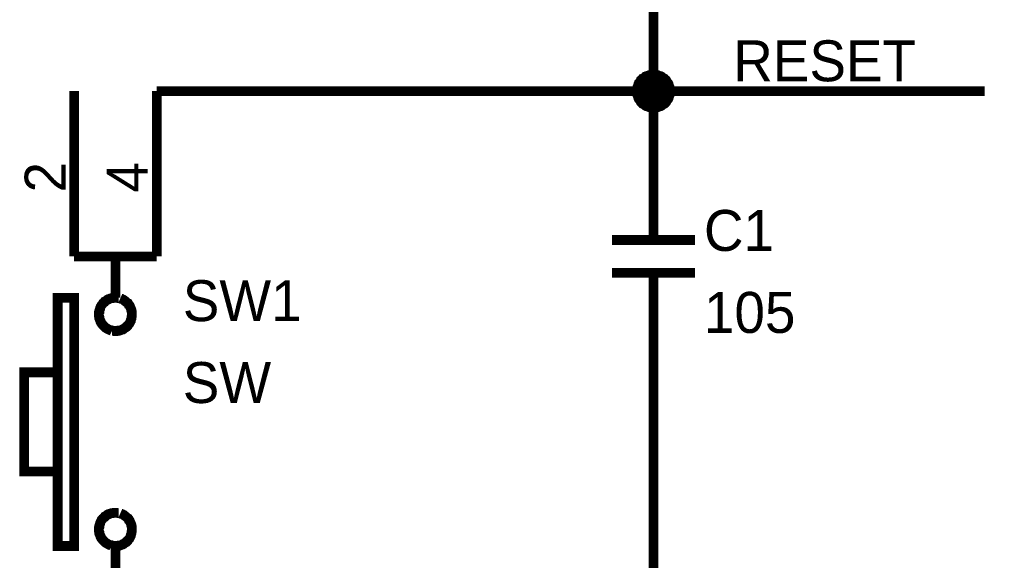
# Model space of a CAD drawing. Header units: millimetres. Extents: x 0 to 19, y 0 to 9.5.
# Drawn here: x 7.534 to 8.706, y 7.732 to 8.386 of the extents above; entities that cross this region are included whole.
import ezdxf

# ---------------------------------------------------------------- set-up
doc = ezdxf.new("R2010")
doc.units = ezdxf.units.MM
doc.header["$MEASUREMENT"] = 0
doc.layers.add('Sheet', color=255, linetype='Continuous')

msp = doc.modelspace()

# ---------------------------------------------------------------- linework, layer by layer
at = {"layer": 'Sheet'}
for points, const_width in [([(8.3001, 8.2997), (8.3001, 8.5)], 0.0118), ([(8.2802, 8.2997), (8.2802, 8.3006), (8.2802, 8.3019), (8.2807, 8.3028), (8.2807, 8.3037), (8.2807, 8.3045), (8.2811, 8.3054), (8.2816, 8.3068), (8.282, 8.3076), (8.282, 8.3085), (8.2824, 8.3094), (8.2829, 8.3098), (8.2838, 8.3107), (8.2842, 8.3116), (8.2846, 8.3125), (8.2855, 8.3129), (8.286, 8.3138), (8.2869, 8.3143), (8.2873, 8.3152), (8.2882, 8.3156), (8.2891, 8.316), (8.29, 8.3169), (8.2904, 8.3174), (8.2913, 8.3178), (8.2922, 8.3178), (8.293, 8.3182), (8.2944, 8.3187), (8.2953, 8.3191), (8.2961, 8.3191), (8.297, 8.3191), (8.2979, 8.3196), (8.2992, 8.3196), (8.3001, 8.3196)], 0.0118), ([(8.2802, 8.2997), (8.2802, 8.3006), (8.2802, 8.3019), (8.2807, 8.3028), (8.2807, 8.3037), (8.2807, 8.3045), (8.2811, 8.3054), (8.2816, 8.3068), (8.282, 8.3076), (8.282, 8.3085), (8.2824, 8.3094), (8.2829, 8.3098), (8.2838, 8.3107), (8.2842, 8.3116), (8.2846, 8.3125), (8.2855, 8.3129), (8.286, 8.3138), (8.2869, 8.3143), (8.2873, 8.3152), (8.2882, 8.3156), (8.2891, 8.316), (8.29, 8.3169), (8.2904, 8.3174), (8.2913, 8.3178), (8.2922, 8.3178), (8.293, 8.3182), (8.2944, 8.3187), (8.2953, 8.3191), (8.2961, 8.3191), (8.297, 8.3191), (8.2979, 8.3196), (8.2992, 8.3196), (8.3001, 8.3196)], 0.0118), ([(8.2802, 8.2997), (8.2802, 8.3006), (8.2802, 8.3019), (8.2807, 8.3028), (8.2807, 8.3037), (8.2807, 8.3045), (8.2811, 8.3054), (8.2816, 8.3068), (8.282, 8.3076), (8.282, 8.3085), (8.2824, 8.3094), (8.2829, 8.3098), (8.2838, 8.3107), (8.2842, 8.3116), (8.2846, 8.3125), (8.2855, 8.3129), (8.286, 8.3138), (8.2869, 8.3143), (8.2873, 8.3152), (8.2882, 8.3156), (8.2891, 8.316), (8.29, 8.3169), (8.2904, 8.3174), (8.2913, 8.3178), (8.2922, 8.3178), (8.293, 8.3182), (8.2944, 8.3187), (8.2953, 8.3191), (8.2961, 8.3191), (8.297, 8.3191), (8.2979, 8.3196), (8.2992, 8.3196), (8.3001, 8.3196)], 0.0118), ([(8.2802, 8.2997), (8.2802, 8.3006), (8.2802, 8.3019), (8.2807, 8.3028), (8.2807, 8.3037), (8.2807, 8.3045), (8.2811, 8.3054), (8.2816, 8.3068), (8.282, 8.3076), (8.282, 8.3085), (8.2824, 8.3094), (8.2829, 8.3098), (8.2838, 8.3107), (8.2842, 8.3116), (8.2846, 8.3125), (8.2855, 8.3129), (8.286, 8.3138), (8.2869, 8.3143), (8.2873, 8.3152), (8.2882, 8.3156), (8.2891, 8.316), (8.29, 8.3169), (8.2904, 8.3174), (8.2913, 8.3178), (8.2922, 8.3178), (8.293, 8.3182), (8.2944, 8.3187), (8.2953, 8.3191), (8.2961, 8.3191), (8.297, 8.3191), (8.2979, 8.3196), (8.2992, 8.3196), (8.3001, 8.3196)], 0.0118), ([(8.2802, 8.2997), (8.2802, 8.3006), (8.2802, 8.3019), (8.2807, 8.3028), (8.2807, 8.3037), (8.2807, 8.3045), (8.2811, 8.3054), (8.2816, 8.3068), (8.282, 8.3076), (8.282, 8.3085), (8.2824, 8.3094), (8.2829, 8.3098), (8.2838, 8.3107), (8.2842, 8.3116), (8.2846, 8.3125), (8.2855, 8.3129), (8.286, 8.3138), (8.2869, 8.3143), (8.2873, 8.3152), (8.2882, 8.3156), (8.2891, 8.316), (8.29, 8.3169), (8.2904, 8.3174), (8.2913, 8.3178), (8.2922, 8.3178), (8.293, 8.3182), (8.2944, 8.3187), (8.2953, 8.3191), (8.2961, 8.3191), (8.297, 8.3191), (8.2979, 8.3196), (8.2992, 8.3196), (8.3001, 8.3196)], 0.0118), ([(8.2802, 8.2997), (8.2802, 8.3006), (8.2802, 8.3019), (8.2807, 8.3028), (8.2807, 8.3037), (8.2807, 8.3045), (8.2811, 8.3054), (8.2816, 8.3068), (8.282, 8.3076), (8.282, 8.3085), (8.2824, 8.3094), (8.2829, 8.3098), (8.2838, 8.3107), (8.2842, 8.3116), (8.2846, 8.3125), (8.2855, 8.3129), (8.286, 8.3138), (8.2869, 8.3143), (8.2873, 8.3152), (8.2882, 8.3156), (8.2891, 8.316), (8.29, 8.3169), (8.2904, 8.3174), (8.2913, 8.3178), (8.2922, 8.3178), (8.293, 8.3182), (8.2944, 8.3187), (8.2953, 8.3191), (8.2961, 8.3191), (8.297, 8.3191), (8.2979, 8.3196), (8.2992, 8.3196), (8.3001, 8.3196)], 0.0118), ([(8.2802, 8.2997), (8.2802, 8.3006), (8.2802, 8.3019), (8.2807, 8.3028), (8.2807, 8.3037), (8.2807, 8.3045), (8.2811, 8.3054), (8.2816, 8.3068), (8.282, 8.3076), (8.282, 8.3085), (8.2824, 8.3094), (8.2829, 8.3098), (8.2838, 8.3107), (8.2842, 8.3116), (8.2846, 8.3125), (8.2855, 8.3129), (8.286, 8.3138), (8.2869, 8.3143), (8.2873, 8.3152), (8.2882, 8.3156), (8.2891, 8.316), (8.29, 8.3169), (8.2904, 8.3174), (8.2913, 8.3178), (8.2922, 8.3178), (8.293, 8.3182), (8.2944, 8.3187), (8.2953, 8.3191), (8.2961, 8.3191), (8.297, 8.3191), (8.2979, 8.3196), (8.2992, 8.3196), (8.3001, 8.3196)], 0.0039), ([(8.2802, 8.2997), (8.2802, 8.3006), (8.2802, 8.3019), (8.2807, 8.3028), (8.2807, 8.3037), (8.2807, 8.3045), (8.2811, 8.3054), (8.2816, 8.3068), (8.282, 8.3076), (8.282, 8.3085), (8.2824, 8.3094), (8.2829, 8.3098), (8.2838, 8.3107), (8.2842, 8.3116), (8.2846, 8.3125), (8.2855, 8.3129), (8.286, 8.3138), (8.2869, 8.3143), (8.2873, 8.3152), (8.2882, 8.3156), (8.2891, 8.316), (8.29, 8.3169), (8.2904, 8.3174), (8.2913, 8.3178), (8.2922, 8.3178), (8.293, 8.3182), (8.2944, 8.3187), (8.2953, 8.3191), (8.2961, 8.3191), (8.297, 8.3191), (8.2979, 8.3196), (8.2992, 8.3196), (8.3001, 8.3196)], 0.0039), ([(8.2802, 8.2997), (8.2802, 8.3006), (8.2802, 8.3019), (8.2807, 8.3028), (8.2807, 8.3037), (8.2807, 8.3045), (8.2811, 8.3054), (8.2816, 8.3068), (8.282, 8.3076), (8.282, 8.3085), (8.2824, 8.3094), (8.2829, 8.3098), (8.2838, 8.3107), (8.2842, 8.3116), (8.2846, 8.3125), (8.2855, 8.3129), (8.286, 8.3138), (8.2869, 8.3143), (8.2873, 8.3152), (8.2882, 8.3156), (8.2891, 8.316), (8.29, 8.3169), (8.2904, 8.3174), (8.2913, 8.3178), (8.2922, 8.3178), (8.293, 8.3182), (8.2944, 8.3187), (8.2953, 8.3191), (8.2961, 8.3191), (8.297, 8.3191), (8.2979, 8.3196), (8.2992, 8.3196), (8.3001, 8.3196)], 0.0039), ([(8.2802, 8.2997), (8.2802, 8.3006), (8.2802, 8.3019), (8.2807, 8.3028), (8.2807, 8.3037), (8.2807, 8.3045), (8.2811, 8.3054), (8.2816, 8.3068), (8.282, 8.3076), (8.282, 8.3085), (8.2824, 8.3094), (8.2829, 8.3098), (8.2838, 8.3107), (8.2842, 8.3116), (8.2846, 8.3125), (8.2855, 8.3129), (8.286, 8.3138), (8.2869, 8.3143), (8.2873, 8.3152), (8.2882, 8.3156), (8.2891, 8.316), (8.29, 8.3169), (8.2904, 8.3174), (8.2913, 8.3178), (8.2922, 8.3178), (8.293, 8.3182), (8.2944, 8.3187), (8.2953, 8.3191), (8.2961, 8.3191), (8.297, 8.3191), (8.2979, 8.3196), (8.2992, 8.3196), (8.3001, 8.3196)], 0.0039), ([(8.2802, 8.2997), (8.2802, 8.3006), (8.2802, 8.3019), (8.2807, 8.3028), (8.2807, 8.3037), (8.2807, 8.3045), (8.2811, 8.3054), (8.2816, 8.3068), (8.282, 8.3076), (8.282, 8.3085), (8.2824, 8.3094), (8.2829, 8.3098), (8.2838, 8.3107), (8.2842, 8.3116), (8.2846, 8.3125), (8.2855, 8.3129), (8.286, 8.3138), (8.2869, 8.3143), (8.2873, 8.3152), (8.2882, 8.3156), (8.2891, 8.316), (8.29, 8.3169), (8.2904, 8.3174), (8.2913, 8.3178), (8.2922, 8.3178), (8.293, 8.3182), (8.2944, 8.3187), (8.2953, 8.3191), (8.2961, 8.3191), (8.297, 8.3191), (8.2979, 8.3196), (8.2992, 8.3196), (8.3001, 8.3196)], 0.0039), ([(8.2802, 8.2997), (8.2802, 8.3006), (8.2802, 8.3019), (8.2807, 8.3028), (8.2807, 8.3037), (8.2807, 8.3045), (8.2811, 8.3054), (8.2816, 8.3068), (8.282, 8.3076), (8.282, 8.3085), (8.2824, 8.3094), (8.2829, 8.3098), (8.2838, 8.3107), (8.2842, 8.3116), (8.2846, 8.3125), (8.2855, 8.3129), (8.286, 8.3138), (8.2869, 8.3143), (8.2873, 8.3152), (8.2882, 8.3156), (8.2891, 8.316), (8.29, 8.3169), (8.2904, 8.3174), (8.2913, 8.3178), (8.2922, 8.3178), (8.293, 8.3182), (8.2944, 8.3187), (8.2953, 8.3191), (8.2961, 8.3191), (8.297, 8.3191), (8.2979, 8.3196), (8.2992, 8.3196), (8.3001, 8.3196)], 0.0039), ([(8.3001, 8.3196), (8.3001, 8.3196)], 0.0118), ([(8.3001, 8.3196), (8.301, 8.3196), (8.3023, 8.3196), (8.3032, 8.3191), (8.3041, 8.3191), (8.305, 8.3191), (8.3059, 8.3187), (8.3072, 8.3182), (8.3081, 8.3178), (8.309, 8.3178), (8.3098, 8.3174), (8.3103, 8.3169), (8.3112, 8.316), (8.3121, 8.3156), (8.3129, 8.3152), (8.3134, 8.3143), (8.3143, 8.3138), (8.3147, 8.3129), (8.3156, 8.3125), (8.316, 8.3116), (8.3165, 8.3107), (8.3174, 8.3098), (8.3178, 8.3094), (8.3182, 8.3085), (8.3182, 8.3076), (8.3187, 8.3068), (8.3191, 8.3054), (8.3196, 8.3045), (8.3196, 8.3037), (8.3196, 8.3028), (8.32, 8.3019), (8.32, 8.3006), (8.32, 8.2997)], 0.0118), ([(8.3001, 8.3196), (8.3001, 8.3196)], 0.0118), ([(8.3001, 8.3196), (8.301, 8.3196), (8.3023, 8.3196), (8.3032, 8.3191), (8.3041, 8.3191), (8.305, 8.3191), (8.3059, 8.3187), (8.3072, 8.3182), (8.3081, 8.3178), (8.309, 8.3178), (8.3098, 8.3174), (8.3103, 8.3169), (8.3112, 8.316), (8.3121, 8.3156), (8.3129, 8.3152), (8.3134, 8.3143), (8.3143, 8.3138), (8.3147, 8.3129), (8.3156, 8.3125), (8.316, 8.3116), (8.3165, 8.3107), (8.3174, 8.3098), (8.3178, 8.3094), (8.3182, 8.3085), (8.3182, 8.3076), (8.3187, 8.3068), (8.3191, 8.3054), (8.3196, 8.3045), (8.3196, 8.3037), (8.3196, 8.3028), (8.32, 8.3019), (8.32, 8.3006), (8.32, 8.2997)], 0.0118), ([(8.3001, 8.3196), (8.3001, 8.3196)], 0.0118), ([(8.3001, 8.3196), (8.301, 8.3196), (8.3023, 8.3196), (8.3032, 8.3191), (8.3041, 8.3191), (8.305, 8.3191), (8.3059, 8.3187), (8.3072, 8.3182), (8.3081, 8.3178), (8.309, 8.3178), (8.3098, 8.3174), (8.3103, 8.3169), (8.3112, 8.316), (8.3121, 8.3156), (8.3129, 8.3152), (8.3134, 8.3143), (8.3143, 8.3138), (8.3147, 8.3129), (8.3156, 8.3125), (8.316, 8.3116), (8.3165, 8.3107), (8.3174, 8.3098), (8.3178, 8.3094), (8.3182, 8.3085), (8.3182, 8.3076), (8.3187, 8.3068), (8.3191, 8.3054), (8.3196, 8.3045), (8.3196, 8.3037), (8.3196, 8.3028), (8.32, 8.3019), (8.32, 8.3006), (8.32, 8.2997)], 0.0118), ([(8.3001, 8.3196), (8.3001, 8.3196)], 0.0118), ([(8.3001, 8.3196), (8.301, 8.3196), (8.3023, 8.3196), (8.3032, 8.3191), (8.3041, 8.3191), (8.305, 8.3191), (8.3059, 8.3187), (8.3072, 8.3182), (8.3081, 8.3178), (8.309, 8.3178), (8.3098, 8.3174), (8.3103, 8.3169), (8.3112, 8.316), (8.3121, 8.3156), (8.3129, 8.3152), (8.3134, 8.3143), (8.3143, 8.3138), (8.3147, 8.3129), (8.3156, 8.3125), (8.316, 8.3116), (8.3165, 8.3107), (8.3174, 8.3098), (8.3178, 8.3094), (8.3182, 8.3085), (8.3182, 8.3076), (8.3187, 8.3068), (8.3191, 8.3054), (8.3196, 8.3045), (8.3196, 8.3037), (8.3196, 8.3028), (8.32, 8.3019), (8.32, 8.3006), (8.32, 8.2997)], 0.0118), ([(8.3001, 8.3196), (8.3001, 8.3196)], 0.0118), ([(8.3001, 8.3196), (8.301, 8.3196), (8.3023, 8.3196), (8.3032, 8.3191), (8.3041, 8.3191), (8.305, 8.3191), (8.3059, 8.3187), (8.3072, 8.3182), (8.3081, 8.3178), (8.309, 8.3178), (8.3098, 8.3174), (8.3103, 8.3169), (8.3112, 8.316), (8.3121, 8.3156), (8.3129, 8.3152), (8.3134, 8.3143), (8.3143, 8.3138), (8.3147, 8.3129), (8.3156, 8.3125), (8.316, 8.3116), (8.3165, 8.3107), (8.3174, 8.3098), (8.3178, 8.3094), (8.3182, 8.3085), (8.3182, 8.3076), (8.3187, 8.3068), (8.3191, 8.3054), (8.3196, 8.3045), (8.3196, 8.3037), (8.3196, 8.3028), (8.32, 8.3019), (8.32, 8.3006), (8.32, 8.2997)], 0.0118), ([(8.3001, 8.3196), (8.3001, 8.3196)], 0.0118), ([(8.3001, 8.3196), (8.301, 8.3196), (8.3023, 8.3196), (8.3032, 8.3191), (8.3041, 8.3191), (8.305, 8.3191), (8.3059, 8.3187), (8.3072, 8.3182), (8.3081, 8.3178), (8.309, 8.3178), (8.3098, 8.3174), (8.3103, 8.3169), (8.3112, 8.316), (8.3121, 8.3156), (8.3129, 8.3152), (8.3134, 8.3143), (8.3143, 8.3138), (8.3147, 8.3129), (8.3156, 8.3125), (8.316, 8.3116), (8.3165, 8.3107), (8.3174, 8.3098), (8.3178, 8.3094), (8.3182, 8.3085), (8.3182, 8.3076), (8.3187, 8.3068), (8.3191, 8.3054), (8.3196, 8.3045), (8.3196, 8.3037), (8.3196, 8.3028), (8.32, 8.3019), (8.32, 8.3006), (8.32, 8.2997)], 0.0118), ([(8.3001, 8.3196), (8.3001, 8.3196)], 0.0039), ([(8.3001, 8.3196), (8.301, 8.3196), (8.3023, 8.3196), (8.3032, 8.3191), (8.3041, 8.3191), (8.305, 8.3191), (8.3059, 8.3187), (8.3072, 8.3182), (8.3081, 8.3178), (8.309, 8.3178), (8.3098, 8.3174), (8.3103, 8.3169), (8.3112, 8.316), (8.3121, 8.3156), (8.3129, 8.3152), (8.3134, 8.3143), (8.3143, 8.3138), (8.3147, 8.3129), (8.3156, 8.3125), (8.316, 8.3116), (8.3165, 8.3107), (8.3174, 8.3098), (8.3178, 8.3094), (8.3182, 8.3085), (8.3182, 8.3076), (8.3187, 8.3068), (8.3191, 8.3054), (8.3196, 8.3045), (8.3196, 8.3037), (8.3196, 8.3028), (8.32, 8.3019), (8.32, 8.3006), (8.32, 8.2997)], 0.0039), ([(8.3001, 8.3196), (8.3001, 8.3196)], 0.0039), ([(8.3001, 8.3196), (8.301, 8.3196), (8.3023, 8.3196), (8.3032, 8.3191), (8.3041, 8.3191), (8.305, 8.3191), (8.3059, 8.3187), (8.3072, 8.3182), (8.3081, 8.3178), (8.309, 8.3178), (8.3098, 8.3174), (8.3103, 8.3169), (8.3112, 8.316), (8.3121, 8.3156), (8.3129, 8.3152), (8.3134, 8.3143), (8.3143, 8.3138), (8.3147, 8.3129), (8.3156, 8.3125), (8.316, 8.3116), (8.3165, 8.3107), (8.3174, 8.3098), (8.3178, 8.3094), (8.3182, 8.3085), (8.3182, 8.3076), (8.3187, 8.3068), (8.3191, 8.3054), (8.3196, 8.3045), (8.3196, 8.3037), (8.3196, 8.3028), (8.32, 8.3019), (8.32, 8.3006), (8.32, 8.2997)], 0.0039), ([(8.3001, 8.3196), (8.3001, 8.3196)], 0.0039), ([(8.3001, 8.3196), (8.301, 8.3196), (8.3023, 8.3196), (8.3032, 8.3191), (8.3041, 8.3191), (8.305, 8.3191), (8.3059, 8.3187), (8.3072, 8.3182), (8.3081, 8.3178), (8.309, 8.3178), (8.3098, 8.3174), (8.3103, 8.3169), (8.3112, 8.316), (8.3121, 8.3156), (8.3129, 8.3152), (8.3134, 8.3143), (8.3143, 8.3138), (8.3147, 8.3129), (8.3156, 8.3125), (8.316, 8.3116), (8.3165, 8.3107), (8.3174, 8.3098), (8.3178, 8.3094), (8.3182, 8.3085), (8.3182, 8.3076), (8.3187, 8.3068), (8.3191, 8.3054), (8.3196, 8.3045), (8.3196, 8.3037), (8.3196, 8.3028), (8.32, 8.3019), (8.32, 8.3006), (8.32, 8.2997)], 0.0039), ([(8.3001, 8.3196), (8.3001, 8.3196)], 0.0039), ([(8.3001, 8.3196), (8.301, 8.3196), (8.3023, 8.3196), (8.3032, 8.3191), (8.3041, 8.3191), (8.305, 8.3191), (8.3059, 8.3187), (8.3072, 8.3182), (8.3081, 8.3178), (8.309, 8.3178), (8.3098, 8.3174), (8.3103, 8.3169), (8.3112, 8.316), (8.3121, 8.3156), (8.3129, 8.3152), (8.3134, 8.3143), (8.3143, 8.3138), (8.3147, 8.3129), (8.3156, 8.3125), (8.316, 8.3116), (8.3165, 8.3107), (8.3174, 8.3098), (8.3178, 8.3094), (8.3182, 8.3085), (8.3182, 8.3076), (8.3187, 8.3068), (8.3191, 8.3054), (8.3196, 8.3045), (8.3196, 8.3037), (8.3196, 8.3028), (8.32, 8.3019), (8.32, 8.3006), (8.32, 8.2997)], 0.0039), ([(8.3001, 8.3196), (8.3001, 8.3196)], 0.0039), ([(8.3001, 8.3196), (8.301, 8.3196), (8.3023, 8.3196), (8.3032, 8.3191), (8.3041, 8.3191), (8.305, 8.3191), (8.3059, 8.3187), (8.3072, 8.3182), (8.3081, 8.3178), (8.309, 8.3178), (8.3098, 8.3174), (8.3103, 8.3169), (8.3112, 8.316), (8.3121, 8.3156), (8.3129, 8.3152), (8.3134, 8.3143), (8.3143, 8.3138), (8.3147, 8.3129), (8.3156, 8.3125), (8.316, 8.3116), (8.3165, 8.3107), (8.3174, 8.3098), (8.3178, 8.3094), (8.3182, 8.3085), (8.3182, 8.3076), (8.3187, 8.3068), (8.3191, 8.3054), (8.3196, 8.3045), (8.3196, 8.3037), (8.3196, 8.3028), (8.32, 8.3019), (8.32, 8.3006), (8.32, 8.2997)], 0.0039), ([(8.3001, 8.3196), (8.3001, 8.3196)], 0.0039), ([(8.3001, 8.3196), (8.301, 8.3196), (8.3023, 8.3196), (8.3032, 8.3191), (8.3041, 8.3191), (8.305, 8.3191), (8.3059, 8.3187), (8.3072, 8.3182), (8.3081, 8.3178), (8.309, 8.3178), (8.3098, 8.3174), (8.3103, 8.3169), (8.3112, 8.316), (8.3121, 8.3156), (8.3129, 8.3152), (8.3134, 8.3143), (8.3143, 8.3138), (8.3147, 8.3129), (8.3156, 8.3125), (8.316, 8.3116), (8.3165, 8.3107), (8.3174, 8.3098), (8.3178, 8.3094), (8.3182, 8.3085), (8.3182, 8.3076), (8.3187, 8.3068), (8.3191, 8.3054), (8.3196, 8.3045), (8.3196, 8.3037), (8.3196, 8.3028), (8.32, 8.3019), (8.32, 8.3006), (8.32, 8.2997)], 0.0039), ([(7.6003, 8.0998), (7.6003, 8.2997)], 0.0118), ([(7.7002, 8.0998), (7.7002, 8.2997)], 0.0118), ([(7.7002, 8.2997), (8.3001, 8.2997), (8.7002, 8.2997)], 0.0118), ([(8.3001, 8.2798), (8.2992, 8.2798), (8.2979, 8.2798), (8.297, 8.2802), (8.2961, 8.2802), (8.2953, 8.2802), (8.2944, 8.2807), (8.293, 8.2811), (8.2922, 8.2816), (8.2913, 8.2816), (8.2904, 8.282), (8.29, 8.2824), (8.2891, 8.2833), (8.2882, 8.2838), (8.2873, 8.2842), (8.2869, 8.2851), (8.286, 8.2855), (8.2855, 8.2864), (8.2846, 8.2869), (8.2842, 8.2877), (8.2838, 8.2886), (8.2829, 8.2895), (8.2824, 8.29), (8.282, 8.2908), (8.282, 8.2917), (8.2816, 8.2926), (8.2811, 8.2939), (8.2807, 8.2948), (8.2807, 8.2957), (8.2807, 8.2966), (8.2802, 8.2975), (8.2802, 8.2988), (8.2802, 8.2997)], 0.0118), ([(8.2802, 8.2997), (8.2802, 8.2997)], 0.0118), ([(8.3001, 8.2798), (8.2992, 8.2798), (8.2979, 8.2798), (8.297, 8.2802), (8.2961, 8.2802), (8.2953, 8.2802), (8.2944, 8.2807), (8.293, 8.2811), (8.2922, 8.2816), (8.2913, 8.2816), (8.2904, 8.282), (8.29, 8.2824), (8.2891, 8.2833), (8.2882, 8.2838), (8.2873, 8.2842), (8.2869, 8.2851), (8.286, 8.2855), (8.2855, 8.2864), (8.2846, 8.2869), (8.2842, 8.2877), (8.2838, 8.2886), (8.2829, 8.2895), (8.2824, 8.29), (8.282, 8.2908), (8.282, 8.2917), (8.2816, 8.2926), (8.2811, 8.2939), (8.2807, 8.2948), (8.2807, 8.2957), (8.2807, 8.2966), (8.2802, 8.2975), (8.2802, 8.2988), (8.2802, 8.2997)], 0.0118), ([(8.2802, 8.2997), (8.2802, 8.2997)], 0.0118), ([(8.3001, 8.2798), (8.2992, 8.2798), (8.2979, 8.2798), (8.297, 8.2802), (8.2961, 8.2802), (8.2953, 8.2802), (8.2944, 8.2807), (8.293, 8.2811), (8.2922, 8.2816), (8.2913, 8.2816), (8.2904, 8.282), (8.29, 8.2824), (8.2891, 8.2833), (8.2882, 8.2838), (8.2873, 8.2842), (8.2869, 8.2851), (8.286, 8.2855), (8.2855, 8.2864), (8.2846, 8.2869), (8.2842, 8.2877), (8.2838, 8.2886), (8.2829, 8.2895), (8.2824, 8.29), (8.282, 8.2908), (8.282, 8.2917), (8.2816, 8.2926), (8.2811, 8.2939), (8.2807, 8.2948), (8.2807, 8.2957), (8.2807, 8.2966), (8.2802, 8.2975), (8.2802, 8.2988), (8.2802, 8.2997)], 0.0118), ([(8.2802, 8.2997), (8.2802, 8.2997)], 0.0118), ([(8.3001, 8.2798), (8.2992, 8.2798), (8.2979, 8.2798), (8.297, 8.2802), (8.2961, 8.2802), (8.2953, 8.2802), (8.2944, 8.2807), (8.293, 8.2811), (8.2922, 8.2816), (8.2913, 8.2816), (8.2904, 8.282), (8.29, 8.2824), (8.2891, 8.2833), (8.2882, 8.2838), (8.2873, 8.2842), (8.2869, 8.2851), (8.286, 8.2855), (8.2855, 8.2864), (8.2846, 8.2869), (8.2842, 8.2877), (8.2838, 8.2886), (8.2829, 8.2895), (8.2824, 8.29), (8.282, 8.2908), (8.282, 8.2917), (8.2816, 8.2926), (8.2811, 8.2939), (8.2807, 8.2948), (8.2807, 8.2957), (8.2807, 8.2966), (8.2802, 8.2975), (8.2802, 8.2988), (8.2802, 8.2997)], 0.0118), ([(8.2802, 8.2997), (8.2802, 8.2997)], 0.0118), ([(8.3001, 8.2798), (8.2992, 8.2798), (8.2979, 8.2798), (8.297, 8.2802), (8.2961, 8.2802), (8.2953, 8.2802), (8.2944, 8.2807), (8.293, 8.2811), (8.2922, 8.2816), (8.2913, 8.2816), (8.2904, 8.282), (8.29, 8.2824), (8.2891, 8.2833), (8.2882, 8.2838), (8.2873, 8.2842), (8.2869, 8.2851), (8.286, 8.2855), (8.2855, 8.2864), (8.2846, 8.2869), (8.2842, 8.2877), (8.2838, 8.2886), (8.2829, 8.2895), (8.2824, 8.29), (8.282, 8.2908), (8.282, 8.2917), (8.2816, 8.2926), (8.2811, 8.2939), (8.2807, 8.2948), (8.2807, 8.2957), (8.2807, 8.2966), (8.2802, 8.2975), (8.2802, 8.2988), (8.2802, 8.2997)], 0.0118), ([(8.2802, 8.2997), (8.2802, 8.2997)], 0.0118), ([(8.3001, 8.2798), (8.2992, 8.2798), (8.2979, 8.2798), (8.297, 8.2802), (8.2961, 8.2802), (8.2953, 8.2802), (8.2944, 8.2807), (8.293, 8.2811), (8.2922, 8.2816), (8.2913, 8.2816), (8.2904, 8.282), (8.29, 8.2824), (8.2891, 8.2833), (8.2882, 8.2838), (8.2873, 8.2842), (8.2869, 8.2851), (8.286, 8.2855), (8.2855, 8.2864), (8.2846, 8.2869), (8.2842, 8.2877), (8.2838, 8.2886), (8.2829, 8.2895), (8.2824, 8.29), (8.282, 8.2908), (8.282, 8.2917), (8.2816, 8.2926), (8.2811, 8.2939), (8.2807, 8.2948), (8.2807, 8.2957), (8.2807, 8.2966), (8.2802, 8.2975), (8.2802, 8.2988), (8.2802, 8.2997)], 0.0118), ([(8.2802, 8.2997), (8.2802, 8.2997)], 0.0118), ([(8.3001, 8.2798), (8.2992, 8.2798), (8.2979, 8.2798), (8.297, 8.2802), (8.2961, 8.2802), (8.2953, 8.2802), (8.2944, 8.2807), (8.293, 8.2811), (8.2922, 8.2816), (8.2913, 8.2816), (8.2904, 8.282), (8.29, 8.2824), (8.2891, 8.2833), (8.2882, 8.2838), (8.2873, 8.2842), (8.2869, 8.2851), (8.286, 8.2855), (8.2855, 8.2864), (8.2846, 8.2869), (8.2842, 8.2877), (8.2838, 8.2886), (8.2829, 8.2895), (8.2824, 8.29), (8.282, 8.2908), (8.282, 8.2917), (8.2816, 8.2926), (8.2811, 8.2939), (8.2807, 8.2948), (8.2807, 8.2957), (8.2807, 8.2966), (8.2802, 8.2975), (8.2802, 8.2988), (8.2802, 8.2997)], 0.0039), ([(8.2802, 8.2997), (8.2802, 8.2997)], 0.0039), ([(8.3001, 8.2798), (8.2992, 8.2798), (8.2979, 8.2798), (8.297, 8.2802), (8.2961, 8.2802), (8.2953, 8.2802), (8.2944, 8.2807), (8.293, 8.2811), (8.2922, 8.2816), (8.2913, 8.2816), (8.2904, 8.282), (8.29, 8.2824), (8.2891, 8.2833), (8.2882, 8.2838), (8.2873, 8.2842), (8.2869, 8.2851), (8.286, 8.2855), (8.2855, 8.2864), (8.2846, 8.2869), (8.2842, 8.2877), (8.2838, 8.2886), (8.2829, 8.2895), (8.2824, 8.29), (8.282, 8.2908), (8.282, 8.2917), (8.2816, 8.2926), (8.2811, 8.2939), (8.2807, 8.2948), (8.2807, 8.2957), (8.2807, 8.2966), (8.2802, 8.2975), (8.2802, 8.2988), (8.2802, 8.2997)], 0.0039), ([(8.2802, 8.2997), (8.2802, 8.2997)], 0.0039), ([(8.3001, 8.2798), (8.2992, 8.2798), (8.2979, 8.2798), (8.297, 8.2802), (8.2961, 8.2802), (8.2953, 8.2802), (8.2944, 8.2807), (8.293, 8.2811), (8.2922, 8.2816), (8.2913, 8.2816), (8.2904, 8.282), (8.29, 8.2824), (8.2891, 8.2833), (8.2882, 8.2838), (8.2873, 8.2842), (8.2869, 8.2851), (8.286, 8.2855), (8.2855, 8.2864), (8.2846, 8.2869), (8.2842, 8.2877), (8.2838, 8.2886), (8.2829, 8.2895), (8.2824, 8.29), (8.282, 8.2908), (8.282, 8.2917), (8.2816, 8.2926), (8.2811, 8.2939), (8.2807, 8.2948), (8.2807, 8.2957), (8.2807, 8.2966), (8.2802, 8.2975), (8.2802, 8.2988), (8.2802, 8.2997)], 0.0039), ([(8.2802, 8.2997), (8.2802, 8.2997)], 0.0039), ([(8.3001, 8.2798), (8.2992, 8.2798), (8.2979, 8.2798), (8.297, 8.2802), (8.2961, 8.2802), (8.2953, 8.2802), (8.2944, 8.2807), (8.293, 8.2811), (8.2922, 8.2816), (8.2913, 8.2816), (8.2904, 8.282), (8.29, 8.2824), (8.2891, 8.2833), (8.2882, 8.2838), (8.2873, 8.2842), (8.2869, 8.2851), (8.286, 8.2855), (8.2855, 8.2864), (8.2846, 8.2869), (8.2842, 8.2877), (8.2838, 8.2886), (8.2829, 8.2895), (8.2824, 8.29), (8.282, 8.2908), (8.282, 8.2917), (8.2816, 8.2926), (8.2811, 8.2939), (8.2807, 8.2948), (8.2807, 8.2957), (8.2807, 8.2966), (8.2802, 8.2975), (8.2802, 8.2988), (8.2802, 8.2997)], 0.0039), ([(8.2802, 8.2997), (8.2802, 8.2997)], 0.0039), ([(8.3001, 8.2798), (8.2992, 8.2798), (8.2979, 8.2798), (8.297, 8.2802), (8.2961, 8.2802), (8.2953, 8.2802), (8.2944, 8.2807), (8.293, 8.2811), (8.2922, 8.2816), (8.2913, 8.2816), (8.2904, 8.282), (8.29, 8.2824), (8.2891, 8.2833), (8.2882, 8.2838), (8.2873, 8.2842), (8.2869, 8.2851), (8.286, 8.2855), (8.2855, 8.2864), (8.2846, 8.2869), (8.2842, 8.2877), (8.2838, 8.2886), (8.2829, 8.2895), (8.2824, 8.29), (8.282, 8.2908), (8.282, 8.2917), (8.2816, 8.2926), (8.2811, 8.2939), (8.2807, 8.2948), (8.2807, 8.2957), (8.2807, 8.2966), (8.2802, 8.2975), (8.2802, 8.2988), (8.2802, 8.2997)], 0.0039), ([(8.2802, 8.2997), (8.2802, 8.2997)], 0.0039), ([(8.3001, 8.2798), (8.2992, 8.2798), (8.2979, 8.2798), (8.297, 8.2802), (8.2961, 8.2802), (8.2953, 8.2802), (8.2944, 8.2807), (8.293, 8.2811), (8.2922, 8.2816), (8.2913, 8.2816), (8.2904, 8.282), (8.29, 8.2824), (8.2891, 8.2833), (8.2882, 8.2838), (8.2873, 8.2842), (8.2869, 8.2851), (8.286, 8.2855), (8.2855, 8.2864), (8.2846, 8.2869), (8.2842, 8.2877), (8.2838, 8.2886), (8.2829, 8.2895), (8.2824, 8.29), (8.282, 8.2908), (8.282, 8.2917), (8.2816, 8.2926), (8.2811, 8.2939), (8.2807, 8.2948), (8.2807, 8.2957), (8.2807, 8.2966), (8.2802, 8.2975), (8.2802, 8.2988), (8.2802, 8.2997)], 0.0039), ([(8.2802, 8.2997), (8.2802, 8.2997)], 0.0039), ([(8.32, 8.2997), (8.32, 8.2988), (8.32, 8.2975), (8.3196, 8.2966), (8.3196, 8.2957), (8.3196, 8.2948), (8.3191, 8.2939), (8.3187, 8.2926), (8.3182, 8.2917), (8.3182, 8.2908), (8.3178, 8.29), (8.3174, 8.2895), (8.3165, 8.2886), (8.316, 8.2877), (8.3156, 8.2869), (8.3147, 8.2864), (8.3143, 8.2855), (8.3134, 8.2851), (8.3129, 8.2842), (8.3121, 8.2838), (8.3112, 8.2833), (8.3103, 8.2824), (8.3098, 8.282), (8.309, 8.2816), (8.3081, 8.2816), (8.3072, 8.2811), (8.3059, 8.2807), (8.305, 8.2802), (8.3041, 8.2802), (8.3032, 8.2802), (8.3023, 8.2798), (8.301, 8.2798), (8.3001, 8.2798)], 0.0118), ([(8.3001, 8.2997), (8.3001, 8.1998)], 0.0118), ([(8.32, 8.2997), (8.32, 8.2988), (8.32, 8.2975), (8.3196, 8.2966), (8.3196, 8.2957), (8.3196, 8.2948), (8.3191, 8.2939), (8.3187, 8.2926), (8.3182, 8.2917), (8.3182, 8.2908), (8.3178, 8.29), (8.3174, 8.2895), (8.3165, 8.2886), (8.316, 8.2877), (8.3156, 8.2869), (8.3147, 8.2864), (8.3143, 8.2855), (8.3134, 8.2851), (8.3129, 8.2842), (8.3121, 8.2838), (8.3112, 8.2833), (8.3103, 8.2824), (8.3098, 8.282), (8.309, 8.2816), (8.3081, 8.2816), (8.3072, 8.2811), (8.3059, 8.2807), (8.305, 8.2802), (8.3041, 8.2802), (8.3032, 8.2802), (8.3023, 8.2798), (8.301, 8.2798), (8.3001, 8.2798)], 0.0118), ([(8.32, 8.2997), (8.32, 8.2988), (8.32, 8.2975), (8.3196, 8.2966), (8.3196, 8.2957), (8.3196, 8.2948), (8.3191, 8.2939), (8.3187, 8.2926), (8.3182, 8.2917), (8.3182, 8.2908), (8.3178, 8.29), (8.3174, 8.2895), (8.3165, 8.2886), (8.316, 8.2877), (8.3156, 8.2869), (8.3147, 8.2864), (8.3143, 8.2855), (8.3134, 8.2851), (8.3129, 8.2842), (8.3121, 8.2838), (8.3112, 8.2833), (8.3103, 8.2824), (8.3098, 8.282), (8.309, 8.2816), (8.3081, 8.2816), (8.3072, 8.2811), (8.3059, 8.2807), (8.305, 8.2802), (8.3041, 8.2802), (8.3032, 8.2802), (8.3023, 8.2798), (8.301, 8.2798), (8.3001, 8.2798)], 0.0118), ([(8.32, 8.2997), (8.32, 8.2988), (8.32, 8.2975), (8.3196, 8.2966), (8.3196, 8.2957), (8.3196, 8.2948), (8.3191, 8.2939), (8.3187, 8.2926), (8.3182, 8.2917), (8.3182, 8.2908), (8.3178, 8.29), (8.3174, 8.2895), (8.3165, 8.2886), (8.316, 8.2877), (8.3156, 8.2869), (8.3147, 8.2864), (8.3143, 8.2855), (8.3134, 8.2851), (8.3129, 8.2842), (8.3121, 8.2838), (8.3112, 8.2833), (8.3103, 8.2824), (8.3098, 8.282), (8.309, 8.2816), (8.3081, 8.2816), (8.3072, 8.2811), (8.3059, 8.2807), (8.305, 8.2802), (8.3041, 8.2802), (8.3032, 8.2802), (8.3023, 8.2798), (8.301, 8.2798), (8.3001, 8.2798)], 0.0118), ([(8.32, 8.2997), (8.32, 8.2988), (8.32, 8.2975), (8.3196, 8.2966), (8.3196, 8.2957), (8.3196, 8.2948), (8.3191, 8.2939), (8.3187, 8.2926), (8.3182, 8.2917), (8.3182, 8.2908), (8.3178, 8.29), (8.3174, 8.2895), (8.3165, 8.2886), (8.316, 8.2877), (8.3156, 8.2869), (8.3147, 8.2864), (8.3143, 8.2855), (8.3134, 8.2851), (8.3129, 8.2842), (8.3121, 8.2838), (8.3112, 8.2833), (8.3103, 8.2824), (8.3098, 8.282), (8.309, 8.2816), (8.3081, 8.2816), (8.3072, 8.2811), (8.3059, 8.2807), (8.305, 8.2802), (8.3041, 8.2802), (8.3032, 8.2802), (8.3023, 8.2798), (8.301, 8.2798), (8.3001, 8.2798)], 0.0118), ([(8.32, 8.2997), (8.32, 8.2988), (8.32, 8.2975), (8.3196, 8.2966), (8.3196, 8.2957), (8.3196, 8.2948), (8.3191, 8.2939), (8.3187, 8.2926), (8.3182, 8.2917), (8.3182, 8.2908), (8.3178, 8.29), (8.3174, 8.2895), (8.3165, 8.2886), (8.316, 8.2877), (8.3156, 8.2869), (8.3147, 8.2864), (8.3143, 8.2855), (8.3134, 8.2851), (8.3129, 8.2842), (8.3121, 8.2838), (8.3112, 8.2833), (8.3103, 8.2824), (8.3098, 8.282), (8.309, 8.2816), (8.3081, 8.2816), (8.3072, 8.2811), (8.3059, 8.2807), (8.305, 8.2802), (8.3041, 8.2802), (8.3032, 8.2802), (8.3023, 8.2798), (8.301, 8.2798), (8.3001, 8.2798)], 0.0118), ([(8.32, 8.2997), (8.32, 8.2988), (8.32, 8.2975), (8.3196, 8.2966), (8.3196, 8.2957), (8.3196, 8.2948), (8.3191, 8.2939), (8.3187, 8.2926), (8.3182, 8.2917), (8.3182, 8.2908), (8.3178, 8.29), (8.3174, 8.2895), (8.3165, 8.2886), (8.316, 8.2877), (8.3156, 8.2869), (8.3147, 8.2864), (8.3143, 8.2855), (8.3134, 8.2851), (8.3129, 8.2842), (8.3121, 8.2838), (8.3112, 8.2833), (8.3103, 8.2824), (8.3098, 8.282), (8.309, 8.2816), (8.3081, 8.2816), (8.3072, 8.2811), (8.3059, 8.2807), (8.305, 8.2802), (8.3041, 8.2802), (8.3032, 8.2802), (8.3023, 8.2798), (8.301, 8.2798), (8.3001, 8.2798)], 0.0039), ([(8.32, 8.2997), (8.32, 8.2988), (8.32, 8.2975), (8.3196, 8.2966), (8.3196, 8.2957), (8.3196, 8.2948), (8.3191, 8.2939), (8.3187, 8.2926), (8.3182, 8.2917), (8.3182, 8.2908), (8.3178, 8.29), (8.3174, 8.2895), (8.3165, 8.2886), (8.316, 8.2877), (8.3156, 8.2869), (8.3147, 8.2864), (8.3143, 8.2855), (8.3134, 8.2851), (8.3129, 8.2842), (8.3121, 8.2838), (8.3112, 8.2833), (8.3103, 8.2824), (8.3098, 8.282), (8.309, 8.2816), (8.3081, 8.2816), (8.3072, 8.2811), (8.3059, 8.2807), (8.305, 8.2802), (8.3041, 8.2802), (8.3032, 8.2802), (8.3023, 8.2798), (8.301, 8.2798), (8.3001, 8.2798)], 0.0039), ([(8.32, 8.2997), (8.32, 8.2988), (8.32, 8.2975), (8.3196, 8.2966), (8.3196, 8.2957), (8.3196, 8.2948), (8.3191, 8.2939), (8.3187, 8.2926), (8.3182, 8.2917), (8.3182, 8.2908), (8.3178, 8.29), (8.3174, 8.2895), (8.3165, 8.2886), (8.316, 8.2877), (8.3156, 8.2869), (8.3147, 8.2864), (8.3143, 8.2855), (8.3134, 8.2851), (8.3129, 8.2842), (8.3121, 8.2838), (8.3112, 8.2833), (8.3103, 8.2824), (8.3098, 8.282), (8.309, 8.2816), (8.3081, 8.2816), (8.3072, 8.2811), (8.3059, 8.2807), (8.305, 8.2802), (8.3041, 8.2802), (8.3032, 8.2802), (8.3023, 8.2798), (8.301, 8.2798), (8.3001, 8.2798)], 0.0039), ([(8.32, 8.2997), (8.32, 8.2988), (8.32, 8.2975), (8.3196, 8.2966), (8.3196, 8.2957), (8.3196, 8.2948), (8.3191, 8.2939), (8.3187, 8.2926), (8.3182, 8.2917), (8.3182, 8.2908), (8.3178, 8.29), (8.3174, 8.2895), (8.3165, 8.2886), (8.316, 8.2877), (8.3156, 8.2869), (8.3147, 8.2864), (8.3143, 8.2855), (8.3134, 8.2851), (8.3129, 8.2842), (8.3121, 8.2838), (8.3112, 8.2833), (8.3103, 8.2824), (8.3098, 8.282), (8.309, 8.2816), (8.3081, 8.2816), (8.3072, 8.2811), (8.3059, 8.2807), (8.305, 8.2802), (8.3041, 8.2802), (8.3032, 8.2802), (8.3023, 8.2798), (8.301, 8.2798), (8.3001, 8.2798)], 0.0039), ([(8.32, 8.2997), (8.32, 8.2988), (8.32, 8.2975), (8.3196, 8.2966), (8.3196, 8.2957), (8.3196, 8.2948), (8.3191, 8.2939), (8.3187, 8.2926), (8.3182, 8.2917), (8.3182, 8.2908), (8.3178, 8.29), (8.3174, 8.2895), (8.3165, 8.2886), (8.316, 8.2877), (8.3156, 8.2869), (8.3147, 8.2864), (8.3143, 8.2855), (8.3134, 8.2851), (8.3129, 8.2842), (8.3121, 8.2838), (8.3112, 8.2833), (8.3103, 8.2824), (8.3098, 8.282), (8.309, 8.2816), (8.3081, 8.2816), (8.3072, 8.2811), (8.3059, 8.2807), (8.305, 8.2802), (8.3041, 8.2802), (8.3032, 8.2802), (8.3023, 8.2798), (8.301, 8.2798), (8.3001, 8.2798)], 0.0039), ([(8.32, 8.2997), (8.32, 8.2988), (8.32, 8.2975), (8.3196, 8.2966), (8.3196, 8.2957), (8.3196, 8.2948), (8.3191, 8.2939), (8.3187, 8.2926), (8.3182, 8.2917), (8.3182, 8.2908), (8.3178, 8.29), (8.3174, 8.2895), (8.3165, 8.2886), (8.316, 8.2877), (8.3156, 8.2869), (8.3147, 8.2864), (8.3143, 8.2855), (8.3134, 8.2851), (8.3129, 8.2842), (8.3121, 8.2838), (8.3112, 8.2833), (8.3103, 8.2824), (8.3098, 8.282), (8.309, 8.2816), (8.3081, 8.2816), (8.3072, 8.2811), (8.3059, 8.2807), (8.305, 8.2802), (8.3041, 8.2802), (8.3032, 8.2802), (8.3023, 8.2798), (8.301, 8.2798), (8.3001, 8.2798)], 0.0039), ([(8.32, 8.2997), (8.32, 8.2997), (8.32, 8.2997), (8.32, 8.2997), (8.32, 8.2997), (8.32, 8.2997), (8.32, 8.2997), (8.32, 8.2997), (8.32, 8.2997), (8.32, 8.2997), (8.32, 8.2997), (8.32, 8.2997), (8.32, 8.2997), (8.32, 8.2997), (8.32, 8.2997), (8.32, 8.2997), (8.32, 8.2997), (8.32, 8.2997), (8.32, 8.2997), (8.32, 8.2997), (8.32, 8.2997), (8.32, 8.2997), (8.32, 8.2997), (8.32, 8.2997), (8.32, 8.2997), (8.32, 8.2997), (8.32, 8.2997), (8.32, 8.2997), (8.32, 8.2997), (8.32, 8.2997), (8.32, 8.2997), (8.32, 8.2997), (8.32, 8.2997)], 0.0118), ([(8.32, 8.2997), (8.32, 8.2997)], 0.0118), ([(8.32, 8.2997), (8.32, 8.2997), (8.32, 8.2997), (8.32, 8.2997), (8.32, 8.2997), (8.32, 8.2997), (8.32, 8.2997), (8.32, 8.2997), (8.32, 8.2997), (8.32, 8.2997), (8.32, 8.2997), (8.32, 8.2997), (8.32, 8.2997), (8.32, 8.2997), (8.32, 8.2997), (8.32, 8.2997), (8.32, 8.2997), (8.32, 8.2997), (8.32, 8.2997), (8.32, 8.2997), (8.32, 8.2997), (8.32, 8.2997), (8.32, 8.2997), (8.32, 8.2997), (8.32, 8.2997), (8.32, 8.2997), (8.32, 8.2997), (8.32, 8.2997), (8.32, 8.2997), (8.32, 8.2997), (8.32, 8.2997), (8.32, 8.2997), (8.32, 8.2997)], 0.0118), ([(8.32, 8.2997), (8.32, 8.2997)], 0.0118), ([(8.32, 8.2997), (8.32, 8.2997), (8.32, 8.2997), (8.32, 8.2997), (8.32, 8.2997), (8.32, 8.2997), (8.32, 8.2997), (8.32, 8.2997), (8.32, 8.2997), (8.32, 8.2997), (8.32, 8.2997), (8.32, 8.2997), (8.32, 8.2997), (8.32, 8.2997), (8.32, 8.2997), (8.32, 8.2997), (8.32, 8.2997), (8.32, 8.2997), (8.32, 8.2997), (8.32, 8.2997), (8.32, 8.2997), (8.32, 8.2997), (8.32, 8.2997), (8.32, 8.2997), (8.32, 8.2997), (8.32, 8.2997), (8.32, 8.2997), (8.32, 8.2997), (8.32, 8.2997), (8.32, 8.2997), (8.32, 8.2997), (8.32, 8.2997), (8.32, 8.2997)], 0.0118), ([(8.32, 8.2997), (8.32, 8.2997)], 0.0118), ([(8.32, 8.2997), (8.32, 8.2997), (8.32, 8.2997), (8.32, 8.2997), (8.32, 8.2997), (8.32, 8.2997), (8.32, 8.2997), (8.32, 8.2997), (8.32, 8.2997), (8.32, 8.2997), (8.32, 8.2997), (8.32, 8.2997), (8.32, 8.2997), (8.32, 8.2997), (8.32, 8.2997), (8.32, 8.2997), (8.32, 8.2997), (8.32, 8.2997), (8.32, 8.2997), (8.32, 8.2997), (8.32, 8.2997), (8.32, 8.2997), (8.32, 8.2997), (8.32, 8.2997), (8.32, 8.2997), (8.32, 8.2997), (8.32, 8.2997), (8.32, 8.2997), (8.32, 8.2997), (8.32, 8.2997), (8.32, 8.2997), (8.32, 8.2997), (8.32, 8.2997)], 0.0118), ([(8.32, 8.2997), (8.32, 8.2997)], 0.0118), ([(8.32, 8.2997), (8.32, 8.2997), (8.32, 8.2997), (8.32, 8.2997), (8.32, 8.2997), (8.32, 8.2997), (8.32, 8.2997), (8.32, 8.2997), (8.32, 8.2997), (8.32, 8.2997), (8.32, 8.2997), (8.32, 8.2997), (8.32, 8.2997), (8.32, 8.2997), (8.32, 8.2997), (8.32, 8.2997), (8.32, 8.2997), (8.32, 8.2997), (8.32, 8.2997), (8.32, 8.2997), (8.32, 8.2997), (8.32, 8.2997), (8.32, 8.2997), (8.32, 8.2997), (8.32, 8.2997), (8.32, 8.2997), (8.32, 8.2997), (8.32, 8.2997), (8.32, 8.2997), (8.32, 8.2997), (8.32, 8.2997), (8.32, 8.2997), (8.32, 8.2997)], 0.0118), ([(8.32, 8.2997), (8.32, 8.2997)], 0.0118), ([(8.32, 8.2997), (8.32, 8.2997), (8.32, 8.2997), (8.32, 8.2997), (8.32, 8.2997), (8.32, 8.2997), (8.32, 8.2997), (8.32, 8.2997), (8.32, 8.2997), (8.32, 8.2997), (8.32, 8.2997), (8.32, 8.2997), (8.32, 8.2997), (8.32, 8.2997), (8.32, 8.2997), (8.32, 8.2997), (8.32, 8.2997), (8.32, 8.2997), (8.32, 8.2997), (8.32, 8.2997), (8.32, 8.2997), (8.32, 8.2997), (8.32, 8.2997), (8.32, 8.2997), (8.32, 8.2997), (8.32, 8.2997), (8.32, 8.2997), (8.32, 8.2997), (8.32, 8.2997), (8.32, 8.2997), (8.32, 8.2997), (8.32, 8.2997), (8.32, 8.2997)], 0.0118), ([(8.32, 8.2997), (8.32, 8.2997)], 0.0118), ([(8.32, 8.2997), (8.32, 8.2997), (8.32, 8.2997), (8.32, 8.2997), (8.32, 8.2997), (8.32, 8.2997), (8.32, 8.2997), (8.32, 8.2997), (8.32, 8.2997), (8.32, 8.2997), (8.32, 8.2997), (8.32, 8.2997), (8.32, 8.2997), (8.32, 8.2997), (8.32, 8.2997), (8.32, 8.2997), (8.32, 8.2997), (8.32, 8.2997), (8.32, 8.2997), (8.32, 8.2997), (8.32, 8.2997), (8.32, 8.2997), (8.32, 8.2997), (8.32, 8.2997), (8.32, 8.2997), (8.32, 8.2997), (8.32, 8.2997), (8.32, 8.2997), (8.32, 8.2997), (8.32, 8.2997), (8.32, 8.2997), (8.32, 8.2997), (8.32, 8.2997)], 0.0039), ([(8.32, 8.2997), (8.32, 8.2997)], 0.0039), ([(8.32, 8.2997), (8.32, 8.2997), (8.32, 8.2997), (8.32, 8.2997), (8.32, 8.2997), (8.32, 8.2997), (8.32, 8.2997), (8.32, 8.2997), (8.32, 8.2997), (8.32, 8.2997), (8.32, 8.2997), (8.32, 8.2997), (8.32, 8.2997), (8.32, 8.2997), (8.32, 8.2997), (8.32, 8.2997), (8.32, 8.2997), (8.32, 8.2997), (8.32, 8.2997), (8.32, 8.2997), (8.32, 8.2997), (8.32, 8.2997), (8.32, 8.2997), (8.32, 8.2997), (8.32, 8.2997), (8.32, 8.2997), (8.32, 8.2997), (8.32, 8.2997), (8.32, 8.2997), (8.32, 8.2997), (8.32, 8.2997), (8.32, 8.2997), (8.32, 8.2997)], 0.0039), ([(8.32, 8.2997), (8.32, 8.2997)], 0.0039), ([(8.32, 8.2997), (8.32, 8.2997), (8.32, 8.2997), (8.32, 8.2997), (8.32, 8.2997), (8.32, 8.2997), (8.32, 8.2997), (8.32, 8.2997), (8.32, 8.2997), (8.32, 8.2997), (8.32, 8.2997), (8.32, 8.2997), (8.32, 8.2997), (8.32, 8.2997), (8.32, 8.2997), (8.32, 8.2997), (8.32, 8.2997), (8.32, 8.2997), (8.32, 8.2997), (8.32, 8.2997), (8.32, 8.2997), (8.32, 8.2997), (8.32, 8.2997), (8.32, 8.2997), (8.32, 8.2997), (8.32, 8.2997), (8.32, 8.2997), (8.32, 8.2997), (8.32, 8.2997), (8.32, 8.2997), (8.32, 8.2997), (8.32, 8.2997), (8.32, 8.2997)], 0.0039), ([(8.32, 8.2997), (8.32, 8.2997)], 0.0039), ([(8.32, 8.2997), (8.32, 8.2997), (8.32, 8.2997), (8.32, 8.2997), (8.32, 8.2997), (8.32, 8.2997), (8.32, 8.2997), (8.32, 8.2997), (8.32, 8.2997), (8.32, 8.2997), (8.32, 8.2997), (8.32, 8.2997), (8.32, 8.2997), (8.32, 8.2997), (8.32, 8.2997), (8.32, 8.2997), (8.32, 8.2997), (8.32, 8.2997), (8.32, 8.2997), (8.32, 8.2997), (8.32, 8.2997), (8.32, 8.2997), (8.32, 8.2997), (8.32, 8.2997), (8.32, 8.2997), (8.32, 8.2997), (8.32, 8.2997), (8.32, 8.2997), (8.32, 8.2997), (8.32, 8.2997), (8.32, 8.2997), (8.32, 8.2997), (8.32, 8.2997)], 0.0039), ([(8.32, 8.2997), (8.32, 8.2997)], 0.0039), ([(8.32, 8.2997), (8.32, 8.2997), (8.32, 8.2997), (8.32, 8.2997), (8.32, 8.2997), (8.32, 8.2997), (8.32, 8.2997), (8.32, 8.2997), (8.32, 8.2997), (8.32, 8.2997), (8.32, 8.2997), (8.32, 8.2997), (8.32, 8.2997), (8.32, 8.2997), (8.32, 8.2997), (8.32, 8.2997), (8.32, 8.2997), (8.32, 8.2997), (8.32, 8.2997), (8.32, 8.2997), (8.32, 8.2997), (8.32, 8.2997), (8.32, 8.2997), (8.32, 8.2997), (8.32, 8.2997), (8.32, 8.2997), (8.32, 8.2997), (8.32, 8.2997), (8.32, 8.2997), (8.32, 8.2997), (8.32, 8.2997), (8.32, 8.2997), (8.32, 8.2997)], 0.0039), ([(8.32, 8.2997), (8.32, 8.2997)], 0.0039), ([(8.32, 8.2997), (8.32, 8.2997), (8.32, 8.2997), (8.32, 8.2997), (8.32, 8.2997), (8.32, 8.2997), (8.32, 8.2997), (8.32, 8.2997), (8.32, 8.2997), (8.32, 8.2997), (8.32, 8.2997), (8.32, 8.2997), (8.32, 8.2997), (8.32, 8.2997), (8.32, 8.2997), (8.32, 8.2997), (8.32, 8.2997), (8.32, 8.2997), (8.32, 8.2997), (8.32, 8.2997), (8.32, 8.2997), (8.32, 8.2997), (8.32, 8.2997), (8.32, 8.2997), (8.32, 8.2997), (8.32, 8.2997), (8.32, 8.2997), (8.32, 8.2997), (8.32, 8.2997), (8.32, 8.2997), (8.32, 8.2997), (8.32, 8.2997), (8.32, 8.2997)], 0.0039), ([(8.32, 8.2997), (8.32, 8.2997)], 0.0039), ([(8.3001, 8.1799), (8.3001, 8.1998)], 0.0118), ([(8.3001, 8.1799), (8.3001, 8.1197)], 0.0118), ([(8.2502, 8.1197), (8.3501, 8.1197)], 0.0118), ([(7.6502, 8.0998), (7.6003, 8.0998)], 0.0118), ([(7.6502, 8.0499), (7.6502, 8.0998)], 0.0118), ([(7.7002, 8.0998), (7.6502, 8.0998)], 0.0118), ([(8.2502, 8.08), (8.3501, 8.08)], 0.0118), ([(8.3001, 8.0198), (8.3001, 8.08)], 0.0118), ([(7.6542, 8.0494), (7.6533, 8.0494), (7.652, 8.0499), (7.6511, 8.0499), (7.6502, 8.0499), (7.6489, 8.0499), (7.648, 8.0499), (7.6471, 8.0494), (7.6462, 8.0494), (7.6454, 8.0494), (7.644, 8.049), (7.6431, 8.0486), (7.6423, 8.0481), (7.6414, 8.0481), (7.6405, 8.0477), (7.6396, 8.0468), (7.6392, 8.0464), (7.6383, 8.0459), (7.6374, 8.0455), (7.637, 8.0446), (7.6361, 8.0441), (7.6352, 8.0433), (7.6347, 8.0424), (7.6343, 8.0419), (7.6334, 8.041), (7.633, 8.0402), (7.6325, 8.0393), (7.6321, 8.0384), (7.6317, 8.0375), (7.6317, 8.0366), (7.6312, 8.0357), (7.6308, 8.0344), (7.6308, 8.0335)], 0.0118), ([(7.6697, 8.026), (7.6697, 8.0269), (7.6701, 8.0278), (7.6701, 8.0287), (7.6701, 8.03), (7.6701, 8.0309), (7.6701, 8.0318), (7.6701, 8.0326), (7.6697, 8.0335), (7.6697, 8.0344), (7.6692, 8.0353), (7.6692, 8.0362), (7.6688, 8.0371), (7.6683, 8.038), (7.6683, 8.0384), (7.6679, 8.0393), (7.6675, 8.0402), (7.667, 8.041), (7.6661, 8.0415), (7.6657, 8.0424), (7.6653, 8.0433), (7.6644, 8.0437), (7.6639, 8.0441), (7.663, 8.045), (7.6626, 8.0455), (7.6617, 8.0459), (7.6608, 8.0468), (7.6604, 8.0472), (7.6595, 8.0477), (7.6586, 8.0481), (7.6577, 8.0486), (7.6569, 8.0486), (7.656, 8.049)], 0.0118), ([(7.6308, 8.0335), (7.6308, 8.0326), (7.6303, 8.0318), (7.6303, 8.0304), (7.6303, 8.0296), (7.6303, 8.0287), (7.6303, 8.0278), (7.6308, 8.0265), (7.6308, 8.0256), (7.6308, 8.0247), (7.6312, 8.0238), (7.6317, 8.0229), (7.6321, 8.022), (7.6321, 8.0212), (7.6325, 8.0203), (7.633, 8.0194), (7.6339, 8.0185), (7.6343, 8.0181), (7.6347, 8.0172), (7.6356, 8.0163), (7.6361, 8.0158), (7.637, 8.015), (7.6374, 8.0145), (7.6383, 8.0136), (7.6392, 8.0132), (7.6401, 8.0128), (7.6405, 8.0123), (7.6414, 8.0119), (7.6423, 8.0114), (7.6431, 8.011), (7.6445, 8.0105), (7.6454, 8.0105), (7.6462, 8.0101)], 0.0118), ([(7.6462, 8.0101), (7.6471, 8.0101), (7.6485, 8.0097), (7.6493, 8.0097), (7.6502, 8.0097), (7.6515, 8.0097), (7.6524, 8.0097), (7.6533, 8.0101), (7.6542, 8.0101), (7.6551, 8.0101), (7.6564, 8.0105), (7.6573, 8.011), (7.6582, 8.0114), (7.6591, 8.0114), (7.6599, 8.0119), (7.6608, 8.0128), (7.6613, 8.0132), (7.6622, 8.0136), (7.663, 8.0141), (7.6635, 8.015), (7.6644, 8.0154), (7.6653, 8.0163), (7.6657, 8.0172), (7.6661, 8.0176), (7.667, 8.0185), (7.6675, 8.0194), (7.6679, 8.0203), (7.6683, 8.0212), (7.6688, 8.022), (7.6688, 8.0229), (7.6692, 8.0238), (7.6697, 8.0251), (7.6697, 8.026)], 0.0118), ([(8.3001, 8.0198), (8.3001, 7.9999)], 0.0118), ([(7.7002, 7.4999), (8.3001, 7.4999), (8.3001, 7.9999)], 0.0118), ([(7.6542, 7.7895), (7.6533, 7.7895), (7.652, 7.7899), (7.6511, 7.7899), (7.6502, 7.7899), (7.6489, 7.7899), (7.648, 7.7899), (7.6471, 7.7895), (7.6462, 7.7895), (7.6454, 7.7895), (7.644, 7.789), (7.6431, 7.7886), (7.6423, 7.7882), (7.6414, 7.7882), (7.6405, 7.7877), (7.6396, 7.7868), (7.6392, 7.7864), (7.6383, 7.786), (7.6374, 7.7855), (7.637, 7.7846), (7.6361, 7.7842), (7.6352, 7.7833), (7.6347, 7.7824), (7.6343, 7.782), (7.6334, 7.7811), (7.633, 7.7802), (7.6325, 7.7793), (7.6321, 7.7784), (7.6317, 7.7776), (7.6317, 7.7767), (7.6312, 7.7758), (7.6308, 7.7745), (7.6308, 7.7736)], 0.0118), ([(7.6697, 7.7661), (7.6697, 7.7669), (7.6701, 7.7678), (7.6701, 7.7687), (7.6701, 7.77), (7.6701, 7.7709), (7.6701, 7.7718), (7.6701, 7.7727), (7.6697, 7.7736), (7.6697, 7.7745), (7.6692, 7.7753), (7.6692, 7.7762), (7.6688, 7.7771), (7.6683, 7.778), (7.6683, 7.7784), (7.6679, 7.7793), (7.6675, 7.7802), (7.667, 7.7811), (7.6661, 7.7815), (7.6657, 7.7824), (7.6653, 7.7833), (7.6644, 7.7837), (7.6639, 7.7842), (7.663, 7.7851), (7.6626, 7.7855), (7.6617, 7.786), (7.6608, 7.7868), (7.6604, 7.7873), (7.6595, 7.7877), (7.6586, 7.7882), (7.6577, 7.7886), (7.6569, 7.7886), (7.656, 7.789)], 0.0118), ([(7.6308, 7.7736), (7.6308, 7.7727), (7.6303, 7.7718), (7.6303, 7.7705), (7.6303, 7.7696), (7.6303, 7.7687), (7.6303, 7.7678), (7.6308, 7.7665), (7.6308, 7.7656), (7.6308, 7.7647), (7.6312, 7.7638), (7.6317, 7.763), (7.6321, 7.7621), (7.6321, 7.7612), (7.6325, 7.7603), (7.633, 7.7594), (7.6339, 7.7585), (7.6343, 7.7581), (7.6347, 7.7572), (7.6356, 7.7563), (7.6361, 7.7559), (7.637, 7.755), (7.6374, 7.7546), (7.6383, 7.7537), (7.6392, 7.7532), (7.6401, 7.7528), (7.6405, 7.7524), (7.6414, 7.7519), (7.6423, 7.7515), (7.6431, 7.751), (7.6445, 7.7506), (7.6454, 7.7506), (7.6462, 7.7501)], 0.0118), ([(7.6462, 7.7501), (7.6471, 7.7501), (7.6485, 7.7497), (7.6493, 7.7497), (7.6502, 7.7497), (7.6515, 7.7497), (7.6524, 7.7497), (7.6533, 7.7501), (7.6542, 7.7501), (7.6551, 7.7501), (7.6564, 7.7506), (7.6573, 7.751), (7.6582, 7.7515), (7.6591, 7.7515), (7.6599, 7.7519), (7.6608, 7.7528), (7.6613, 7.7532), (7.6622, 7.7537), (7.663, 7.7541), (7.6635, 7.755), (7.6644, 7.7554), (7.6653, 7.7563), (7.6657, 7.7572), (7.6661, 7.7577), (7.667, 7.7585), (7.6675, 7.7594), (7.6679, 7.7603), (7.6683, 7.7612), (7.6688, 7.7621), (7.6688, 7.763), (7.6692, 7.7638), (7.6697, 7.7652), (7.6697, 7.7661)], 0.0118), ([(7.6502, 7.7497), (7.6502, 7.6997)], 0.0118)]:
    msp.add_lwpolyline(points, dxfattribs=dict(at, const_width=const_width))
at = {"layer": 'Sheet', "const_width": 0.02}
msp.add_lwpolyline([(8.29, 8.3, 1), (8.31, 8.3, 1)], format="xyb", close=True, dxfattribs=at)
at = {"layer": 'Sheet', "const_width": 0.0118}
for points in [[(7.5804, 8.0499), (7.5804, 7.7497), (7.6003, 7.7497), (7.6003, 8.0499), (7.5804, 8.0499), (7.5804, 8.0499)], [(7.5804, 8.0499), (7.6003, 8.0499), (7.6003, 7.7497), (7.5804, 7.7497), (7.5804, 8.0499)], [(7.5401, 7.9597), (7.5401, 7.8399), (7.5804, 7.8399), (7.5804, 7.9597), (7.5401, 7.9597), (7.5401, 7.9597)], [(7.5401, 7.9597), (7.5804, 7.9597), (7.5804, 7.8399), (7.5401, 7.8399), (7.5401, 7.9597)]]:
    msp.add_lwpolyline(points, close=True, dxfattribs=at)

# ---------------------------------------------------------------- texts
at = {"layer": 'Sheet'}
for s, p in [('RESET', (8.3965, 8.3116)), ('C1', (8.3611, 8.1065)), ('SW1', (7.7316, 8.0216)), ('105', (8.3611, 8.0074)), ('SW', (7.7316, 7.9226))]:
    msp.add_text(s, height=0.04952, dxfattribs=at).set_placement(p)
for s, p in [('2', (7.5901, 8.1772)), ('4', (7.6891, 8.1772))]:
    msp.add_text(s, height=0.0495, rotation=90, dxfattribs=at).set_placement(p)

doc.saveas('drawing.dxf')
